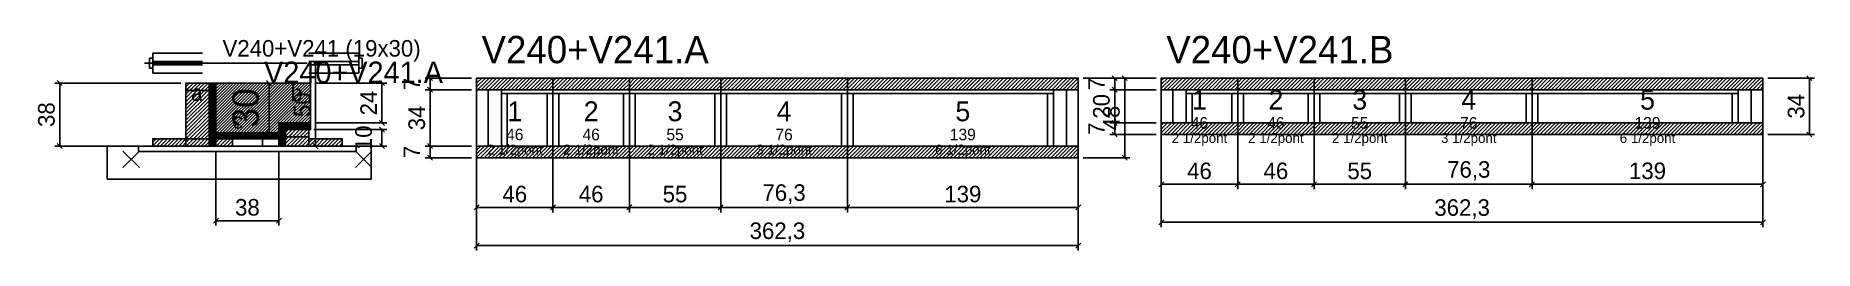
# Model space of a CAD drawing. Extents: x -69 to 1003, y -97 to 33.
import ezdxf
from ezdxf.enums import TextEntityAlignment as Align

# ---------------------------------------------------------------- set-up
doc = ezdxf.new("R2010")
doc.units = 0
for name, color, linetype in [('5', 5, 'Continuous'), ('barrote', 126, 'Continuous'), ('CONCRETO', 251, 'Continuous'), ('COTA', 241, 'Continuous'), ('Cota Seção (2x)', 241, 'Continuous'), ('detalhes', 7, 'Continuous'), ('Hachura', 251, 'Continuous'), ('Madeira', 126, 'Continuous'), ('NOMENCLATURA', 7, 'Continuous'), ('Painéis', 200, 'Continuous'), ('presilha', 224, 'Continuous'), ('SARR_2.2x7', 40, 'Continuous'), ('SARR_3.5x7', 81, 'Continuous'), ('SCO-___-LAJ', 224, 'Continuous'), ('TENSOR', 224, 'Continuous'), ('texto', 7, 'Continuous'), ('Texto Seção', 7, 'Continuous')]:
    doc.layers.add(name, color=color, linetype=linetype)
doc.dimstyles.new('PAINEL', dxfattribs={"dimtxt": 10, "dimasz": 3, "dimexe": 3, "dimexo": 3, "dimgap": 3, "dimtad": 1, "dimblk": 'OBLIQUE', "dimblk1": 'OBLIQUE', "dimcen": 2.5, "dimclrd": 4, "dimclre": 4, "dimclrt": 240, "dimazin": 3, "dimtfac": 1, "dimtmove": 0, "dimatfit": 3})
doc.dimstyles.new('SECAO2X', dxfattribs={"dimtxt": 16, "dimasz": 3, "dimexe": 3, "dimexo": 3, "dimgap": 3, "dimtad": 1, "dimblk": 'OBLIQUE', "dimblk1": 'OBLIQUE', "dimcen": 2.5, "dimclrd": 4, "dimclre": 4, "dimclrt": 240, "dimazin": 3, "dimtfac": 1, "dimtmove": 0, "dimatfit": 3})

# ---------------------------------------------------------------- blocks, each defined once
blk = doc.blocks.new('_OBLIQUE')
at = {"color": 0, "linetype": 'BYBLOCK'}
blk.add_line((-0.5, -0.5), (0.5, 0.5), dxfattribs=at)

msp = doc.modelspace()

# ---------------------------------------------------------------- hatches: boundary and pattern name
at = {"layer": 'COTA'}
h = msp.add_hatch(dxfattribs=at)
h.set_pattern_fill('ANSI31', scale=0.4)
h.paths.add_polyline_path([(40, -26), (40, 4), (97, 4), (97, -20), (78, -20), (78, -26)])
h = msp.add_hatch(dxfattribs=at)
h.set_pattern_fill('ANSI31', scale=0.5)
h.paths.add_polyline_path([(197, 0), (243, 0), (243, 7), (197, 7)])
h = msp.add_hatch(dxfattribs=at)
h.set_pattern_fill('ANSI31', scale=0.5)
h.paths.add_polyline_path([(243, 0), (289, 0), (289, 7), (243, 7)])
h = msp.add_hatch(dxfattribs=at)
h.set_pattern_fill('ANSI31', scale=0.5)
h.paths.add_polyline_path([(289, 0), (344, 0), (344, 7), (289, 7)])
h = msp.add_hatch(dxfattribs=at)
h.set_pattern_fill('ANSI31', scale=0.5)
h.paths.add_polyline_path([(344, 0), (420.3, 0), (420.3, 7), (344, 7)])
h = msp.add_hatch(dxfattribs=at)
h.set_pattern_fill('ANSI31', scale=0.5)
h.paths.add_polyline_path([(420.3, 0), (559.3, 0), (559.3, 7), (420.3, 7)])
h = msp.add_hatch(dxfattribs=at)
h.set_pattern_fill('ANSI31', scale=0.5)
h.paths.add_polyline_path([(609.3, 0), (655.3, 0), (655.3, 7), (609.3, 7)])
h = msp.add_hatch(dxfattribs=at)
h.set_pattern_fill('ANSI31', scale=0.5)
h.paths.add_polyline_path([(655.3, 0), (701.3, 0), (701.3, 7), (655.3, 7)])
h = msp.add_hatch(dxfattribs=at)
h.set_pattern_fill('ANSI31', scale=0.5)
h.paths.add_polyline_path([(701.3, 0), (756.3, 0), (756.3, 7), (701.3, 7)])
h = msp.add_hatch(dxfattribs=at)
h.set_pattern_fill('ANSI31', scale=0.5)
h.paths.add_polyline_path([(756.3, 0), (832.6, 0), (832.6, 7), (756.3, 7)])
h = msp.add_hatch(dxfattribs=at)
h.set_pattern_fill('ANSI31', scale=0.5)
h.paths.add_polyline_path([(832.6, 0), (971.6, 0), (971.6, 7), (832.6, 7)])
h = msp.add_hatch(dxfattribs=at)
h.set_pattern_fill('ANSI31', scale=0.5)
h.paths.add_polyline_path([(609.3, -27), (655.3, -27), (655.3, -20), (609.3, -20)])
h = msp.add_hatch(dxfattribs=at)
h.set_pattern_fill('ANSI31', scale=0.5)
h.paths.add_polyline_path([(655.3, -27), (701.3, -27), (701.3, -20), (655.3, -20)])
h = msp.add_hatch(dxfattribs=at)
h.set_pattern_fill('ANSI31', scale=0.5)
h.paths.add_polyline_path([(701.3, -27), (756.3, -27), (756.3, -20), (701.3, -20)])
h = msp.add_hatch(dxfattribs=at)
h.set_pattern_fill('ANSI31', scale=0.5)
h.paths.add_polyline_path([(756.3, -27), (832.6, -27), (832.6, -20), (756.3, -20)])
h = msp.add_hatch(dxfattribs=at)
h.set_pattern_fill('ANSI31', scale=0.5)
h.paths.add_polyline_path([(832.6, -27), (971.6, -27), (971.6, -20), (832.6, -20)])
h = msp.add_hatch(dxfattribs=at)
h.set_pattern_fill('ANSI31', scale=0.5)
h.paths.add_polyline_path([(197, -41), (243, -41), (243, -34), (197, -34)])
h = msp.add_hatch(dxfattribs=at)
h.set_pattern_fill('ANSI31', scale=0.5)
h.paths.add_polyline_path([(243, -41), (289, -41), (289, -34), (243, -34)])
h = msp.add_hatch(dxfattribs=at)
h.set_pattern_fill('ANSI31', scale=0.5)
h.paths.add_polyline_path([(289, -41), (344, -41), (344, -34), (289, -34)])
h = msp.add_hatch(dxfattribs=at)
h.set_pattern_fill('ANSI31', scale=0.5)
h.paths.add_polyline_path([(344, -41), (420.3, -41), (420.3, -34), (344, -34)])
h = msp.add_hatch(dxfattribs=at)
h.set_pattern_fill('ANSI31', scale=0.5)
h.paths.add_polyline_path([(420.3, -41), (559.3, -41), (559.3, -34), (420.3, -34)])
at = {"layer": 'Hachura'}
h = msp.add_hatch(dxfattribs=at)
h.set_pattern_fill('ANSI31', scale=0.5)
h.paths.add_polyline_path([(22, -34), (36, -34), (36, 4), (22, 4)])
h = msp.add_hatch(dxfattribs=at)
h.set_pattern_fill('ANSI31', scale=0.5)
h.paths.add_polyline_path([(22, -0.4), (36, -0.4), (36, 4), (22, 4)])
h = msp.add_hatch(dxfattribs=at)
h.set_pattern_fill('SOLID')
h.paths.add_polyline_path([(36, -34), (40, -34), (40, 4), (36, 4)])
h = msp.add_hatch(dxfattribs=at)
h.set_pattern_fill('SOLID')
h.paths.add_polyline_path([(78, -24), (97, -24), (97, -20), (78, -20)])
h = msp.add_hatch(dxfattribs=at)
h.set_pattern_fill('ANSI31', scale=0.5)
h.paths.add_polyline_path([(2, -34), (22, -34), (22, -29.6), (2, -29.6)])
h = msp.add_hatch(dxfattribs=at)
h.set_pattern_fill('SOLID')
h.paths.add_polyline_path([(40, -29.6), (78, -29.6), (78, -26), (40, -26)])
h = msp.add_hatch(dxfattribs=at)
h.set_pattern_fill('ANSI31', scale=0.5)
h.paths.add_polyline_path([(40, -34), (50, -34), (50, -29.6), (40, -29.6)])
h = msp.add_hatch(dxfattribs=at)
h.set_pattern_fill('SOLID')
h.paths.add_polyline_path([(78, -34), (82, -34), (82, -24), (78, -24)])
h = msp.add_hatch(dxfattribs=at)
h.set_pattern_fill('ANSI31', scale=0.5)
h.paths.add_polyline_path([(82, -34), (96, -34), (96, -24), (82, -24)])
h = msp.add_hatch(dxfattribs=at)
h.set_pattern_fill('ANSI31', scale=0.5)
h.paths.add_polyline_path([(82, -28.4), (96, -28.4), (96, -24), (82, -24)])
h = msp.add_hatch(dxfattribs=at)
h.set_pattern_fill('ANSI31', scale=0.5)
h.paths.add_polyline_path([(96, -34), (116, -34), (116, -29.6), (96, -29.6)])

# ---------------------------------------------------------------- linework, layer by layer
for p, q in [((2, 22), (32, 22)), ((2, 22), (2, 10)), ((96, 22), (126, 22)), ((126, 22), (126, 10)), ((0, 19), (0, 13)), ((2, 19), (0, 19)), ((2, 13), (0, 13)), ((2, 17), (32, 17)), ((2, 15), (32, 15)), ((96, 17), (126, 17)), ((96, 15), (126, 15)), ((126, 19), (128, 19)), ((126, 13), (128, 13)), ((128, 19), (128, 13)), ((2, 10), (32, 10)), ((96, 10), (126, 10))]:
    msp.add_line(p, q)
at = {"layer": 'barrote'}
msp.add_lwpolyline([(-25.5, -54), (133.5, -54), (133.5, -34), (-25.5, -34)], close=True, dxfattribs=at)
at = {"layer": 'CONCRETO'}
msp.add_lwpolyline([(40, -26), (40, 4), (97, 4), (97, -20), (78, -20), (78, -26)], close=True, dxfattribs=at)
at = {"layer": 'Madeira'}
for points in [[(22, -34), (36, -34), (36, 4), (22, 4)], [(22, -0.4), (36, -0.4), (36, 4), (22, 4)], [(2, -34), (22, -34), (22, -29.6), (2, -29.6)], [(22, -34), (36, -34), (36, -29.6), (22, -29.6)], [(40, -34), (50, -34), (50, -29.6), (40, -29.6)], [(68, -34), (78, -34), (78, -29.6), (68, -29.6)], [(82, -34), (96, -34), (96, -24), (82, -24)], [(82, -28.4), (96, -28.4), (96, -24), (82, -24)], [(96, -34), (116, -34), (116, -29.6), (96, -29.6)]]:
    msp.add_lwpolyline(points, close=True, dxfattribs=at)
at = {"layer": 'Painéis'}
for p, q in [((197, 0), (243, 0)), ((197, -34), (197, 0)), ((243, -34), (243, 0)), ((243, -34), (243, 0)), ((243, 0), (289, 0)), ((243, -34), (243, 0)), ((289, -34), (289, 0)), ((289, -34), (289, 0)), ((289, 0), (344, 0)), ((289, -34), (289, 0)), ((344, -34), (344, 0)), ((344, -34), (344, 0)), ((344, 0), (420.3, 0)), ((344, -34), (344, 0)), ((420.3, -34), (420.3, 0)), ((420.3, -34), (420.3, 0)), ((420.3, 0), (559.3, 0)), ((420.3, -34), (420.3, 0)), ((559.3, -34), (559.3, 0)), ((609.3, 0), (655.3, 0)), ((609.3, -20), (609.3, 0)), ((655.3, -20), (655.3, 0)), ((655.3, -20), (655.3, 0)), ((655.3, 0), (701.3, 0)), ((655.3, -20), (655.3, 0)), ((701.3, -20), (701.3, 0)), ((701.3, -20), (701.3, 0)), ((701.3, 0), (756.3, 0)), ((701.3, -20), (701.3, 0)), ((756.3, -20), (756.3, 0)), ((756.3, -20), (756.3, 0)), ((756.3, 0), (832.6, 0)), ((756.3, -20), (756.3, 0)), ((832.6, -20), (832.6, 0)), ((832.6, -20), (832.6, 0)), ((832.6, 0), (971.6, 0)), ((832.6, -20), (832.6, 0)), ((971.6, -20), (971.6, 0)), ((609.3, -20), (655.3, -20)), ((655.3, -20), (701.3, -20)), ((701.3, -20), (756.3, -20)), ((756.3, -20), (832.6, -20)), ((832.6, -20), (971.6, -20)), ((197, -34), (243, -34)), ((243, -34), (289, -34)), ((289, -34), (344, -34)), ((344, -34), (420.3, -34)), ((420.3, -34), (559.3, -34))]:
    msp.add_line(p, q, dxfattribs=at)
for points in [[(36, -34), (40, -34), (40, 4), (36, 4)], [(78, -24), (97, -24), (97, -20), (78, -20)], [(40, -29.6), (78, -29.6), (78, -26), (40, -26)], [(78, -34), (82, -34), (82, -24), (78, -24)]]:
    msp.add_lwpolyline(points, close=True, dxfattribs=at)
at = {"layer": 'presilha'}
for p, q in [((-16, -47), (-6, -37)), ((-16, -37), (-6, -47)), ((124, -47), (134, -37)), ((124, -37), (134, -47))]:
    msp.add_line(p, q, dxfattribs=at)
at = {"layer": 'SARR_2.2x7'}
for p, q in [((204, -34), (204, 0)), ((552.3, -34), (552.3, 0)), ((616.3, -20), (616.3, 0)), ((964.6, -20), (964.6, 0)), ((212, -2.2), (243, -2.2)), ((243, -2.2), (289, -2.2)), ((289, -2.2), (344, -2.2)), ((344, -2.2), (420.3, -2.2)), ((420.3, -2.2), (544.3, -2.2)), ((624.3, -2.2), (655.3, -2.2)), ((655.3, -2.2), (701.3, -2.2)), ((701.3, -2.2), (756.3, -2.2)), ((756.3, -2.2), (832.6, -2.2)), ((832.6, -2.2), (956.6, -2.2))]:
    msp.add_line(p, q, dxfattribs=at)
at = {"layer": 'SARR_3.5x7'}
for p, q in [((212, -34), (212, 0)), ((243, -34), (243, 0)), ((243, -34), (243, 0)), ((289, -34), (289, 0)), ((289, -34), (289, 0)), ((344, -34), (344, 0)), ((344, -34), (344, 0)), ((420.3, -34), (420.3, 0)), ((420.3, -34), (420.3, 0)), ((544.3, -34), (544.3, 0)), ((624.3, -20), (624.3, 0)), ((655.3, -20), (655.3, 0)), ((655.3, -20), (655.3, 0)), ((701.3, -20), (701.3, 0)), ((701.3, -20), (701.3, 0)), ((756.3, -20), (756.3, 0)), ((756.3, -20), (756.3, 0)), ((832.6, -20), (832.6, 0)), ((832.6, -20), (832.6, 0)), ((956.6, -20), (956.6, 0)), ((215.5, -34), (215.5, -2.2)), ((239.5, -34), (239.5, -2.2)), ((246.5, -34), (246.5, -2.2)), ((285.5, -34), (285.5, -2.2)), ((292.5, -34), (292.5, -2.2)), ((340.5, -34), (340.5, -2.2)), ((347.5, -34), (347.5, -2.2)), ((416.8, -34), (416.8, -2.2)), ((423.8, -34), (423.8, -2.2)), ((540.8, -34), (540.8, -2.2)), ((627.8, -20), (627.8, -2.2)), ((651.8, -20), (651.8, -2.2)), ((658.8, -20), (658.8, -2.2)), ((697.8, -20), (697.8, -2.2)), ((704.8, -20), (704.8, -2.2)), ((752.8, -20), (752.8, -2.2)), ((759.8, -20), (759.8, -2.2)), ((829.1, -20), (829.1, -2.2)), ((836.1, -20), (836.1, -2.2)), ((953.1, -20), (953.1, -2.2)), ((624.3, -20), (627.8, -20)), ((651.8, -20), (655.3, -20)), ((655.3, -20), (658.8, -20)), ((697.8, -20), (701.3, -20)), ((701.3, -20), (704.8, -20)), ((752.8, -20), (756.3, -20)), ((756.3, -20), (759.8, -20)), ((829.1, -20), (832.6, -20)), ((832.6, -20), (836.1, -20)), ((953.1, -20), (956.6, -20)), ((212, -34), (215.5, -34)), ((239.5, -34), (243, -34)), ((243, -34), (246.5, -34)), ((285.5, -34), (289, -34)), ((289, -34), (292.5, -34)), ((340.5, -34), (344, -34)), ((344, -34), (347.5, -34)), ((416.8, -34), (420.3, -34)), ((420.3, -34), (423.8, -34)), ((540.8, -34), (544.3, -34))]:
    msp.add_line(p, q, dxfattribs=at)
at = {"layer": 'SCO-___-LAJ'}
for points in [[(197, 0), (243, 0), (243, 7), (197, 7)], [(243, 0), (289, 0), (289, 7), (243, 7)], [(289, 0), (344, 0), (344, 7), (289, 7)], [(344, 0), (420.3, 0), (420.3, 7), (344, 7)], [(420.3, 0), (559.3, 0), (559.3, 7), (420.3, 7)], [(609.3, 0), (655.3, 0), (655.3, 7), (609.3, 7)], [(655.3, 0), (701.3, 0), (701.3, 7), (655.3, 7)], [(701.3, 0), (756.3, 0), (756.3, 7), (701.3, 7)], [(756.3, 0), (832.6, 0), (832.6, 7), (756.3, 7)], [(832.6, 0), (971.6, 0), (971.6, 7), (832.6, 7)], [(609.3, -27), (655.3, -27), (655.3, -20), (609.3, -20)], [(655.3, -27), (701.3, -27), (701.3, -20), (655.3, -20)], [(701.3, -27), (756.3, -27), (756.3, -20), (701.3, -20)], [(756.3, -27), (832.6, -27), (832.6, -20), (756.3, -20)], [(832.6, -27), (971.6, -27), (971.6, -20), (832.6, -20)], [(-6.5, -37.2), (124.5, -37.2), (124.5, -34), (-6.5, -34)], [(197, -41), (243, -41), (243, -34), (197, -34)], [(243, -41), (289, -41), (289, -34), (243, -34)], [(289, -41), (344, -41), (344, -34), (289, -34)], [(344, -41), (420.3, -41), (420.3, -34), (344, -34)], [(420.3, -41), (559.3, -41), (559.3, -34), (420.3, -34)]]:
    msp.add_lwpolyline(points, close=True, dxfattribs=at)
at = {"layer": 'TENSOR'}
msp.add_line((-3, 16), (95, 16), dxfattribs=at)

# ---------------------------------------------------------------- texts
at = {"layer": '5'}
for s, height, p in [('1', 12, (632.3, -6)), ('2', 12, (678.3, -6)), ('3', 12, (728.8, -6)), ('4', 12, (794.45, -6)), ('5', 12, (902.1, -6)), ('1', 12, (220, -13)), ('2', 12, (266, -13)), ('3', 12, (316.5, -13)), ('4', 12, (382.15, -13)), ('5', 12, (489.8, -13)), ('46', 7, (632.3, -20)), ('46', 7, (678.3, -20)), ('55', 7, (728.8, -20)), ('76', 7, (794.45, -20)), ('139', 7, (902.1, -20)), ('46', 7, (220, -27)), ('46', 7, (266, -27)), ('55', 7, (316.5, -27)), ('76', 7, (382.15, -27)), ('139', 7, (489.8, -27))]:
    msp.add_text(s, height=height, dxfattribs=at).set_placement(p, align=Align.MIDDLE_CENTER)
at = {"layer": 'detalhes'}
for s, p in [('a', (25, -6.7)), ('b', (85, -6.7)), ('c', (50, -23.5))]:
    msp.add_text(s, height=9.6, dxfattribs=at).set_placement(p)
at = {"layer": 'NOMENCLATURA'}
for s, p in [('V240+V241.A', (200, 16)), ('V240+V241.B', (612.3, 16))]:
    msp.add_text(s, height=16.5, dxfattribs=at).set_placement(p)
at = {"layer": 'texto', "char_height": 6, "attachment_point": 5}
for s, insert in [('2 1/2pont', (632.3, -30)), ('2 1/2pont', (678.3, -30)), ('2 1/2pont', (728.8, -30)), ('3 1/2pont', (794.45, -30)), ('6 1/2pont', (902.1, -30)), ('2 1/2pont', (220, -37)), ('2 1/2pont', (266, -37)), ('2 1/2pont', (316.5, -37)), ('3 1/2pont', (382.15, -37)), ('6 1/2pont', (489.8, -37))]:
    msp.add_mtext(s, dxfattribs=dict(at, insert=insert))
at = {"layer": 'Texto Seção'}
for s, height, p in [('V240+V241 (19x30)', 10, (44, 20)), ('V240+V241.A', 13, (69, 4))]:
    msp.add_text(s, height=height, dxfattribs=at).set_placement(p)

# ---------------------------------------------------------------- dimensions: what is measured, and where the dimension line sits
at = {"layer": 'COTA'}
for base, p1, p2 in [((100, -34), (96, -34), (96, 16)), ((-54, -34), (2, -34), (22, 4)), ((140, -20), (97, -20), (97, 4)), ((169, 0), (197, 0), (197, 7)), ((169, -34), (197, -34), (197, 0)), ((587.3, -41), (559.3, -41), (559.3, 7)), ((581.3, 0), (609.3, 0), (609.3, 7)), ((581.3, -20), (609.3, -20), (609.3, 0)), ((999.6, -27), (971.6, -27), (971.6, 7)), ((581.3, -27), (609.3, -27), (609.3, -20)), ((140, -34), (96, -34), (96, -24)), ((169, -41), (197, -41), (197, -34))]:
    msp.add_linear_dim(base=base, p1=p1, p2=p2, angle=90, dimstyle='PAINEL', dxfattribs=at).render()
for base, p1, p2 in [((609.3, -57), (609.3, -20), (655.3, -20)), ((609.3, -80), (609.3, -20), (971.6, -20)), ((655.3, -57), (655.3, -20), (701.3, -20)), ((701.3, -57), (701.3, -20), (756.3, -20)), ((756.3, -57), (756.3, -20), (832.6, -20)), ((832.6, -57), (832.6, -20), (971.6, -20)), ((40, -79), (40, -34), (78, -34)), ((197, -71), (197, -34), (243, -34)), ((197, -94), (197, -34), (559.3, -34)), ((243, -71), (243, -34), (289, -34)), ((289, -71), (289, -34), (344, -34)), ((344, -71), (344, -34), (420.3, -34)), ((420.3, -71), (420.3, -34), (559.3, -34))]:
    msp.add_linear_dim(base=base, p1=p1, p2=p2, dimstyle='PAINEL', dxfattribs=at).render()
at = {"layer": 'Cota Seção (2x)'}
msp.add_linear_dim(base=(72, -26), p1=(40, -26), p2=(40, 4), angle=90, dimstyle='SECAO2X', dxfattribs=at).render()

doc.saveas('drawing.dxf')
